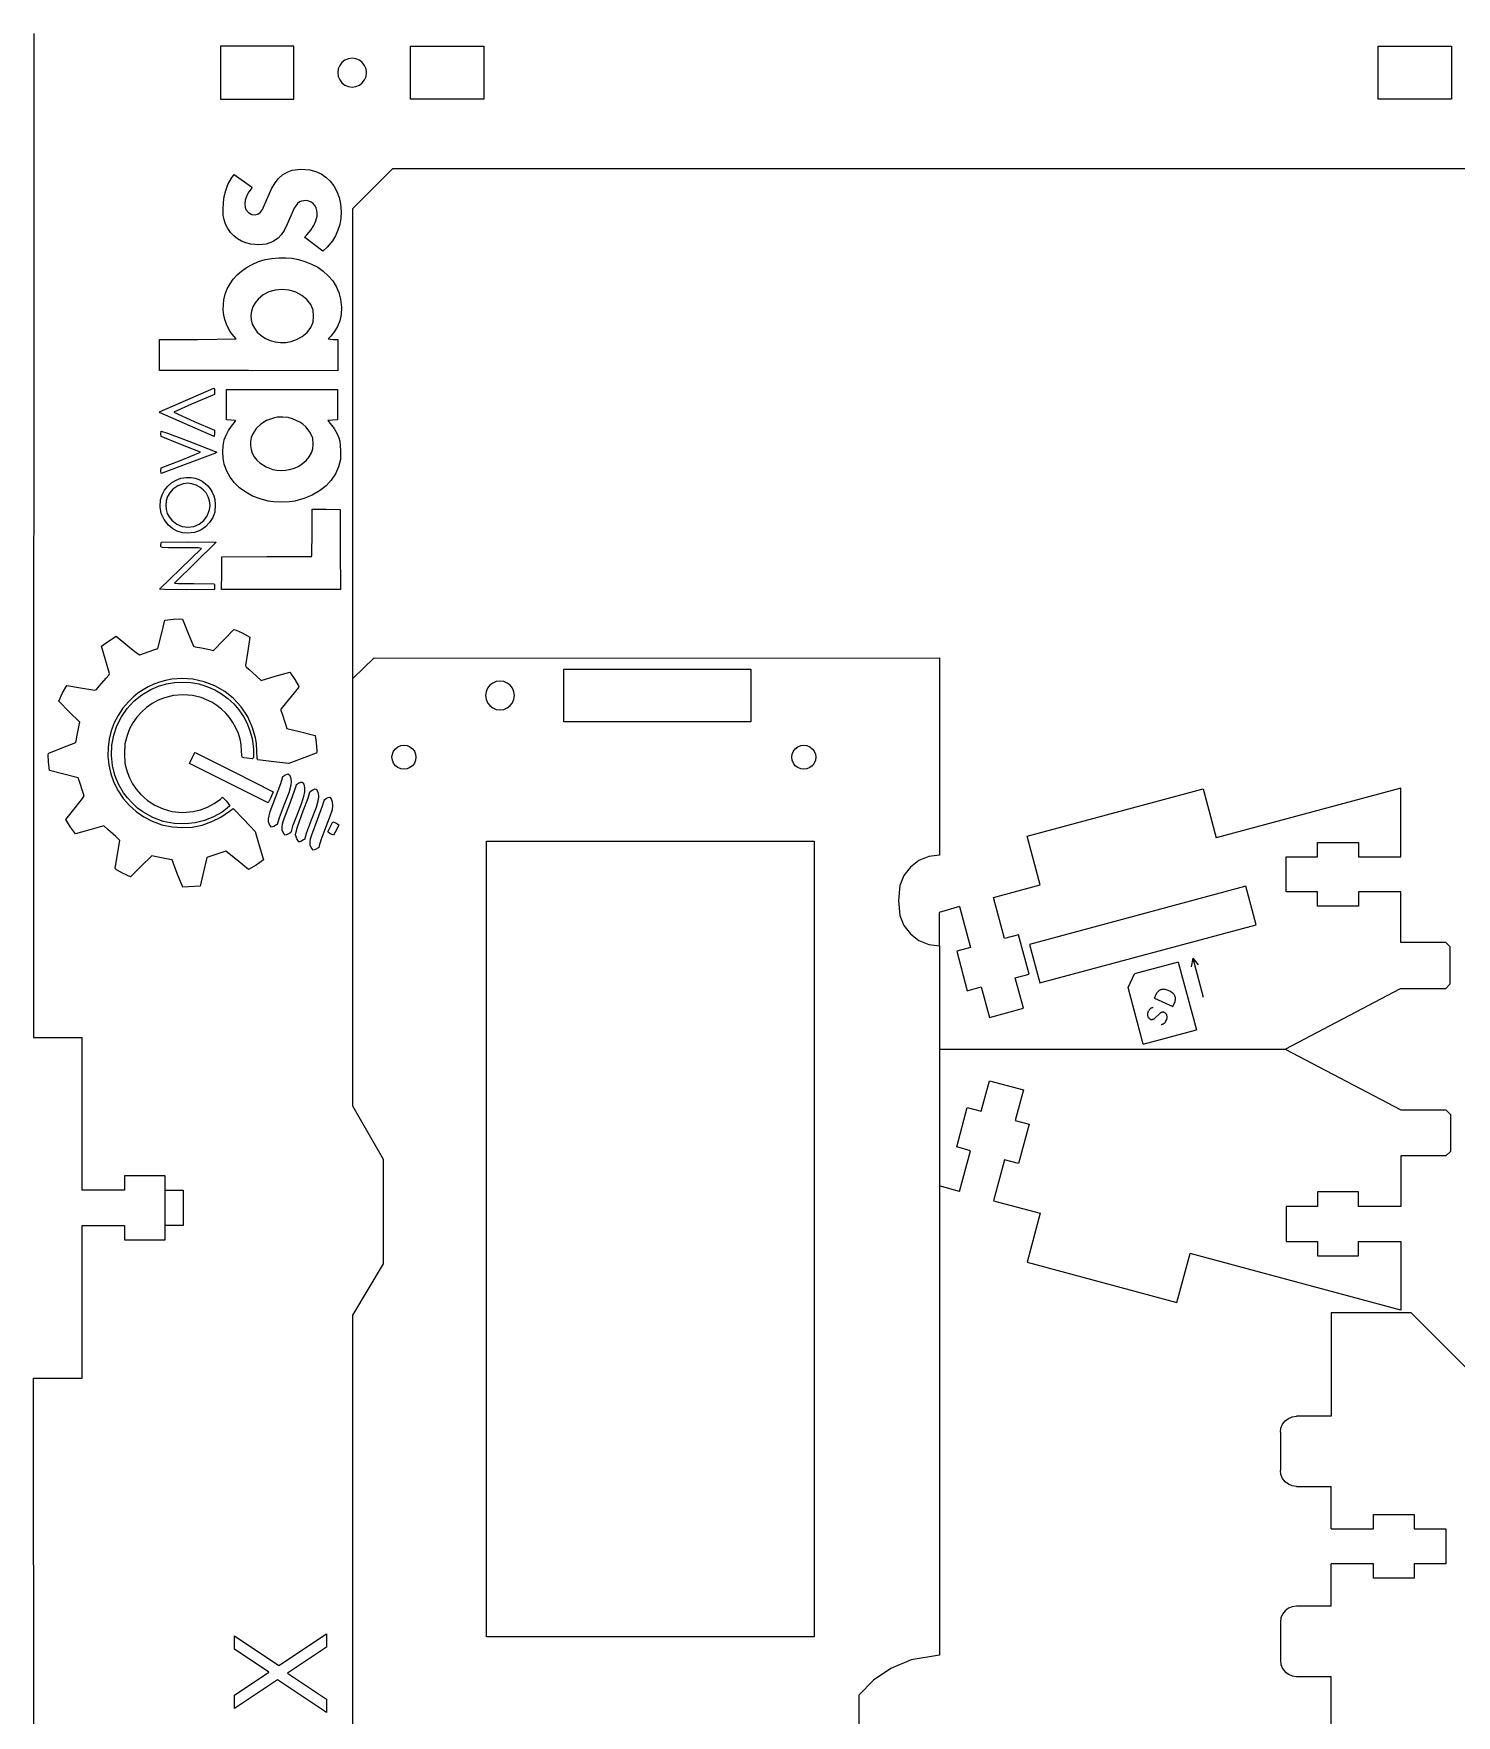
# Model space of a CAD drawing. Extents: x 0 to 865, y 0 to 544.
# Drawn here: x 0.1 to 178.1, y 143.5 to 353.8 of the extents above; entities that cross this region are included whole.
import ezdxf

# ---------------------------------------------------------------- set-up
doc = ezdxf.new("R2010")
doc.units = 0
doc.layers.get('0').update_dxf_attribs({"linetype": 'CONTINUOUS'})

msp = doc.modelspace()

# ---------------------------------------------------------------- linework, layer by layer
at = {"color": 3}
for p, q in [((0.1585, 353.843), (0.1419, 228.291)), ((40.0706, 219.697), (40.0706, 331.967)), ((42.7232, 275.751), (113.435, 275.78)), ((113.435, 275.78), (113.422, 251.106)), ((110.86, 250.421), (109.805, 249.608)), ((112.091, 250.931), (110.86, 250.421)), ((113.422, 251.106), (112.091, 250.931)), ((108.993, 248.55), (108.485, 247.318)), ((109.805, 249.608), (108.993, 248.55)), ((108.485, 247.318), (108.311, 245.431)), ((108.311, 245.431), (108.485, 243.543)), ((108.485, 243.543), (108.993, 242.311)), ((108.993, 242.311), (109.805, 241.253)), ((109.805, 241.253), (110.86, 240.44)), ((110.86, 240.44), (112.091, 239.93)), ((112.091, 239.93), (113.422, 239.757)), ((113.422, 239.757), (113.435, 151.032)), ((0.1419, 228.291), (6.2301, 228.291)), ((6.2301, 209.194), (6.2301, 228.294)), ((43.9152, 213.029), (40.0706, 219.697)), ((43.9152, 199.974), (43.9152, 213.029)), ((16.6095, 210.994), (11.5204, 210.994)), ((11.5204, 210.994), (11.5204, 209.194)), ((16.6095, 209.194), (16.6095, 210.994)), ((11.5204, 209.194), (6.2301, 209.194)), ((16.6095, 209.194), (18.8584, 209.194)), ((16.6095, 204.795), (16.6095, 209.194)), ((18.8584, 209.194), (18.8584, 204.795)), ((6.2301, 204.795), (11.5204, 204.795)), ((6.2301, 185.693), (6.2301, 204.793)), ((11.5204, 204.795), (11.5204, 202.995)), ((16.6095, 202.995), (16.6095, 204.795)), ((18.8584, 204.795), (16.6095, 204.795)), ((11.5204, 202.995), (16.6095, 202.995)), ((40.0706, 193.584), (43.9152, 199.974)), ((40.0706, 80.7586), (40.0706, 193.584)), ((107.363, 149.362), (105.179, 147.939)), ((109.904, 150.467), (107.363, 149.362)), ((113.435, 151.032), (109.904, 150.467)), ((105.179, 147.939), (103.364, 146.061)), ((103.364, 146.061), (103.364, 133.056))]:
    msp.add_line(p, q, dxfattribs=at)
at = {"color": 0}
for p, q in [((32.6912, 352.267), (23.5093, 352.267)), ((23.5093, 352.267), (23.5093, 345.666)), ((32.6912, 345.666), (32.6912, 352.267)), ((47.2613, 352.267), (56.443, 352.267)), ((47.2613, 345.666), (47.2613, 352.267)), ((56.443, 352.267), (56.443, 345.666)), ((168.304, 352.267), (177.486, 352.267)), ((168.304, 345.666), (168.304, 352.267)), ((177.486, 352.267), (177.486, 345.666)), ((38.2393, 349.432), (38.1787, 348.966)), ((38.4182, 349.867), (38.2393, 349.432)), ((38.705, 350.241), (38.4182, 349.867)), ((39.0772, 350.526), (38.705, 350.241)), ((39.5111, 350.707), (39.0772, 350.526)), ((39.9754, 350.769), (39.5111, 350.707)), ((40.4414, 350.707), (39.9754, 350.769)), ((40.8753, 350.526), (40.4414, 350.707)), ((41.2475, 350.241), (40.8753, 350.526)), ((41.5339, 349.867), (41.2475, 350.241)), ((41.7131, 349.432), (41.5339, 349.867)), ((41.7738, 348.966), (41.7131, 349.432)), ((38.1787, 348.966), (38.2393, 348.5)), ((38.2393, 348.5), (38.4182, 348.065)), ((38.4182, 348.065), (38.705, 347.693)), ((38.705, 347.693), (39.0772, 347.406)), ((39.0772, 347.406), (39.5111, 347.226)), ((39.5111, 347.226), (39.9754, 347.165)), ((39.9754, 347.165), (40.4414, 347.226)), ((40.4414, 347.226), (40.8753, 347.406)), ((40.8753, 347.406), (41.2475, 347.693)), ((41.2475, 347.693), (41.5339, 348.065)), ((41.5339, 348.065), (41.7131, 348.5)), ((41.7131, 348.5), (41.7738, 348.966)), ((23.5093, 345.666), (32.6912, 345.666)), ((56.443, 345.666), (47.2613, 345.666)), ((177.486, 345.666), (168.304, 345.666)), ((66.4602, 274.369), (89.8469, 274.369)), ((66.4602, 267.769), (66.4602, 274.369)), ((89.8469, 274.369), (89.8469, 267.769)), ((56.7214, 271.534), (56.6593, 271.068)), ((56.9006, 271.968), (56.7214, 271.534)), ((57.187, 272.342), (56.9006, 271.968)), ((57.5592, 272.628), (57.187, 272.342)), ((57.9935, 272.808), (57.5592, 272.628)), ((58.4592, 272.869), (57.9935, 272.808)), ((58.9262, 272.808), (58.4592, 272.869)), ((59.3605, 272.628), (58.9262, 272.808)), ((59.7323, 272.342), (59.3605, 272.628)), ((60.0191, 271.968), (59.7323, 272.342)), ((60.1984, 271.534), (60.0191, 271.968)), ((60.2601, 271.068), (60.1984, 271.534)), ((56.6593, 271.068), (56.7214, 270.603)), ((56.7214, 270.603), (56.9006, 270.169)), ((56.9006, 270.169), (57.187, 269.796)), ((57.187, 269.796), (57.5592, 269.51)), ((57.5592, 269.51), (57.9935, 269.331)), ((57.9935, 269.331), (58.4592, 269.269)), ((58.4592, 269.269), (58.9262, 269.331)), ((58.9262, 269.331), (59.3605, 269.51)), ((59.3605, 269.51), (59.7323, 269.796)), ((59.7323, 269.796), (60.0191, 270.169)), ((60.0191, 270.169), (60.1984, 270.603)), ((60.1984, 270.603), (60.2601, 271.068)), ((89.8469, 267.769), (66.4602, 267.769)), ((44.9598, 263.347), (45.0109, 263.736)), ((45.0109, 262.959), (44.9598, 263.347)), ((45.0109, 263.736), (45.1612, 264.097)), ((45.1612, 262.598), (45.0109, 262.959)), ((45.1612, 264.097), (45.3993, 264.408)), ((45.3993, 264.408), (45.7094, 264.647)), ((45.7094, 264.647), (46.0721, 264.796)), ((46.0721, 264.796), (46.4591, 264.846)), ((46.4591, 264.846), (46.8478, 264.796)), ((46.8478, 264.796), (47.2101, 264.647)), ((47.2101, 264.647), (47.5202, 264.408)), ((47.5202, 264.408), (47.7587, 264.097)), ((47.7587, 264.097), (47.909, 263.736)), ((47.909, 262.959), (47.7587, 262.598)), ((47.909, 263.736), (47.9598, 263.347)), ((47.9598, 263.347), (47.909, 262.959)), ((94.9593, 263.347), (95.0115, 263.736)), ((95.0115, 262.959), (94.9593, 263.347)), ((95.0115, 263.736), (95.1604, 264.097)), ((95.1604, 262.598), (95.0115, 262.959)), ((95.1604, 264.097), (95.3989, 264.408)), ((95.3989, 264.408), (95.7104, 264.647)), ((95.7104, 264.647), (96.0713, 264.796)), ((96.0713, 264.796), (96.46, 264.846)), ((96.46, 264.846), (96.8484, 264.796)), ((96.8484, 264.796), (97.2097, 264.647)), ((97.2097, 264.647), (97.5212, 264.408)), ((97.5212, 264.408), (97.7593, 264.097)), ((97.7593, 264.097), (97.9082, 263.736)), ((97.9082, 262.959), (97.7593, 262.598)), ((97.9082, 263.736), (97.9593, 263.347)), ((97.9593, 263.347), (97.9082, 262.959)), ((45.3993, 262.286), (45.1612, 262.598)), ((45.7094, 262.048), (45.3993, 262.286)), ((46.0721, 261.898), (45.7094, 262.048)), ((46.4591, 261.846), (46.0721, 261.898)), ((46.8478, 261.898), (46.4591, 261.846)), ((47.2101, 262.048), (46.8478, 261.898)), ((47.5202, 262.286), (47.2101, 262.048)), ((47.7587, 262.598), (47.5202, 262.286)), ((95.3989, 262.286), (95.1604, 262.598)), ((95.7104, 262.048), (95.3989, 262.286)), ((96.0713, 261.898), (95.7104, 262.048)), ((96.46, 261.846), (96.0713, 261.898)), ((96.8484, 261.898), (96.46, 261.846)), ((97.2097, 262.048), (96.8484, 261.898)), ((97.5212, 262.286), (97.2097, 262.048)), ((97.7593, 262.598), (97.5212, 262.286)), ((56.7602, 252.846), (97.7593, 252.846)), ((56.7602, 153.347), (56.7602, 252.846)), ((97.7593, 252.846), (97.7593, 153.347)), ((151.728, 247.202), (124.686, 239.936)), ((153.019, 242.395), (151.728, 247.202)), ((125.978, 235.129), (153.019, 242.395)), ((124.686, 239.936), (125.978, 235.129)), ((113.374, 226.843), (156.682, 226.843)), ((97.7593, 153.347), (56.7602, 153.347))]:
    msp.add_line(p, q, dxfattribs=at)
at = {"color": 1}
for p, q in [((31.2773, 336.181), (31.852, 336.528)), ((31.852, 336.528), (32.4693, 336.761)), ((32.4693, 336.761), (33.5414, 336.872)), ((33.5414, 336.872), (34.6783, 336.809)), ((34.6783, 336.809), (35.4143, 336.609)), ((35.4143, 336.609), (36.0895, 336.301)), ((24.1611, 334.214), (24.4354, 334.955)), ((24.4354, 334.955), (24.8722, 335.773)), ((24.8722, 335.773), (25.2277, 336.215)), ((25.2277, 336.215), (27.3734, 334.669)), ((27.4354, 334.563), (27.2962, 334.373)), ((27.3734, 334.669), (27.4354, 334.563)), ((29.3219, 333.079), (29.8938, 334.425)), ((29.8938, 334.425), (30.3361, 335.204)), ((30.3361, 335.204), (30.7647, 335.734)), ((30.7647, 335.734), (31.2773, 336.181)), ((36.0895, 336.301), (36.697, 335.891)), ((36.697, 335.891), (37.2332, 335.387)), ((37.2332, 335.387), (37.6908, 334.794)), ((37.6908, 334.794), (38.064, 334.119)), ((23.8387, 331.871), (23.8704, 332.712)), ((23.8704, 332.712), (23.9765, 333.48)), ((23.9765, 333.48), (24.1611, 334.214)), ((26.6099, 333.035), (26.5603, 332.565)), ((26.5603, 332.565), (26.5824, 332.158)), ((26.7491, 333.494), (26.6099, 333.035)), ((26.9792, 333.94), (26.7491, 333.494)), ((27.2962, 334.373), (26.9792, 333.94)), ((28.761, 331.859), (29.3219, 333.079)), ((33.1597, 332.602), (32.7284, 331.998)), ((33.3899, 332.789), (33.1597, 332.602)), ((33.6393, 332.908), (33.3899, 332.789)), ((34.2139, 332.964), (33.6393, 332.908)), ((34.5447, 332.901), (34.2139, 332.964)), ((34.8409, 332.771), (34.5447, 332.901)), ((35.0959, 332.584), (34.8409, 332.771)), ((35.3053, 332.346), (35.0959, 332.584)), ((35.4637, 332.063), (35.3053, 332.346)), ((38.064, 334.119), (38.348, 333.368)), ((38.348, 333.368), (38.5367, 332.548)), ((38.5367, 332.548), (38.6031, 331.597)), ((23.8607, 331.082), (23.8387, 331.871)), ((23.953, 330.586), (23.8607, 331.082)), ((24.157, 329.999), (23.953, 330.586)), ((26.5824, 332.158), (26.6954, 331.865)), ((26.6954, 331.865), (27.0109, 331.461)), ((27.0109, 331.461), (27.4147, 331.224)), ((27.4147, 331.224), (27.8557, 331.173)), ((27.8557, 331.173), (28.2842, 331.323)), ((28.2842, 331.323), (28.5268, 331.53)), ((28.5268, 331.53), (28.761, 331.859)), ((32.2943, 331.047), (31.8561, 330.004)), ((32.7284, 331.998), (32.2943, 331.047)), ((35.1827, 329.84), (35.4362, 330.415)), ((35.4362, 330.415), (35.5836, 331.023)), ((35.5656, 331.743), (35.4637, 332.063)), ((35.6073, 331.395), (35.5656, 331.743)), ((35.5836, 331.023), (35.6073, 331.395)), ((38.5794, 330.714), (38.4238, 329.959)), ((38.6031, 331.597), (38.5794, 330.714)), ((24.4299, 329.463), (24.157, 329.999)), ((24.7688, 328.979), (24.4299, 329.463)), ((25.1685, 328.553), (24.7688, 328.979)), ((25.626, 328.19), (25.1685, 328.553)), ((26.1345, 327.89), (25.626, 328.19)), ((30.7068, 328.246), (30.0123, 327.79)), ((31.0982, 328.668), (30.7068, 328.246)), ((31.4689, 329.233), (31.0982, 328.668)), ((31.8561, 330.004), (31.4689, 329.233)), ((34.0651, 328.355), (34.1051, 328.468)), ((36.3252, 326.653), (34.0651, 328.355)), ((34.1051, 328.468), (34.3021, 328.696)), ((34.3021, 328.696), (34.8093, 329.275)), ((34.8093, 329.275), (35.1827, 329.84)), ((37.8947, 328.574), (37.5172, 327.937)), ((38.1963, 329.246), (37.8947, 328.574)), ((38.4238, 329.959), (38.1963, 329.246)), ((26.6926, 327.662), (26.1345, 327.89)), ((27.2948, 327.504), (26.6926, 327.662)), ((28.2856, 327.428), (27.2948, 327.504)), ((29.2296, 327.501), (28.2856, 327.428)), ((30.0123, 327.79), (29.2296, 327.501)), ((36.8596, 327.145), (36.3252, 326.653)), ((37.5172, 327.937), (36.8596, 327.145)), ((25.5971, 323.667), (26.1552, 324.156)), ((26.1552, 324.156), (26.7808, 324.594)), ((26.7808, 324.594), (27.4753, 324.976)), ((27.4753, 324.976), (28.2842, 325.325)), ((28.2842, 325.325), (29.0917, 325.575)), ((29.0917, 325.575), (29.9282, 325.735)), ((29.9282, 325.735), (30.824, 325.811)), ((30.824, 325.811), (31.6784, 325.814)), ((31.6784, 325.814), (32.4735, 325.745)), ((32.4735, 325.745), (33.2521, 325.596)), ((33.2521, 325.596), (34.061, 325.362)), ((34.061, 325.362), (34.8974, 325.031)), ((34.8974, 325.031), (35.6704, 324.619)), ((35.6704, 324.619), (36.3693, 324.131)), ((36.3693, 324.131), (36.9852, 323.57)), ((24.106, 321.245), (24.3637, 321.915)), ((24.3637, 321.915), (24.6999, 322.544)), ((24.6999, 322.544), (25.112, 323.129)), ((25.112, 323.129), (25.5971, 323.667)), ((31.236, 321.837), (30.3651, 321.762)), ((32.111, 321.766), (31.236, 321.837)), ((36.9852, 323.57), (37.5419, 322.914)), ((37.5419, 322.914), (37.9801, 322.218)), ((37.9801, 322.218), (38.3081, 321.465)), ((23.8649, 319.291), (23.8662, 319.957)), ((23.8662, 319.957), (23.9296, 320.538)), ((23.9296, 320.538), (24.106, 321.245)), ((27.8336, 320.171), (27.5483, 319.664)), ((28.225, 320.642), (27.8336, 320.171)), ((28.8589, 321.164), (28.225, 320.642)), ((29.5727, 321.538), (28.8589, 321.164)), ((30.3651, 321.762), (29.5727, 321.538)), ((32.9461, 321.509), (32.111, 321.766)), ((33.6903, 321.112), (32.9461, 321.509)), ((34.3214, 320.58), (33.6903, 321.112)), ((34.801, 319.953), (34.3214, 320.58)), ((35.0904, 319.272), (34.801, 319.953)), ((38.3081, 321.465), (38.5367, 320.639)), ((38.5367, 320.639), (38.6348, 319.651)), ((23.9227, 318.638), (23.8649, 319.291)), ((24.033, 318.091), (23.9227, 318.638)), ((24.2425, 317.497), (24.033, 318.091)), ((27.3706, 319.133), (27.3017, 318.589)), ((27.3017, 318.589), (27.3403, 318.043)), ((27.3403, 318.043), (27.4877, 317.51)), ((27.5483, 319.664), (27.3706, 319.133)), ((34.8051, 317.095), (35.089, 317.772)), ((35.089, 317.772), (35.162, 318.518)), ((35.162, 318.518), (35.0904, 319.272)), ((38.4309, 317.926), (38.1497, 317.214)), ((38.6112, 318.713), (38.4309, 317.926)), ((38.6348, 319.651), (38.6112, 318.714)), ((15.8626, 315.572), (20.6568, 315.586)), ((15.8626, 311.716), (15.8626, 315.572)), ((20.6568, 315.586), (25.451, 315.656)), ((24.5015, 316.954), (24.2425, 317.497)), ((24.8171, 316.457), (24.5015, 316.954)), ((25.1906, 315.998), (24.8171, 316.457)), ((25.451, 315.656), (25.1906, 315.998)), ((27.4877, 317.51), (27.744, 316.998)), ((27.744, 316.998), (28.1106, 316.523)), ((28.1106, 316.523), (28.5943, 316.082)), ((28.5943, 316.082), (29.1386, 315.728)), ((29.1386, 315.728), (29.7326, 315.463)), ((32.3522, 315.349), (33.0068, 315.569)), ((33.0068, 315.569), (33.7399, 315.969)), ((33.7399, 315.969), (34.3476, 316.486)), ((34.3476, 316.486), (34.8051, 317.095)), ((37.2939, 316.027), (36.9686, 315.656)), ((36.9686, 315.656), (37.5722, 315.587)), ((37.7705, 316.58), (37.2939, 316.027)), ((37.5722, 315.587), (38.1758, 315.572)), ((38.1497, 317.214), (37.7705, 316.58)), ((38.1758, 315.572), (38.1896, 313.632)), ((29.7326, 315.463), (30.3637, 315.289)), ((30.3637, 315.289), (31.0183, 315.213)), ((31.0183, 315.213), (31.6852, 315.23)), ((31.6852, 315.23), (32.3522, 315.349)), ((38.1896, 313.632), (38.2034, 311.69)), ((27.033, 311.704), (15.8626, 311.716)), ((38.2034, 311.69), (27.033, 311.704)), ((15.8722, 306.557), (22.6977, 309.484)), ((22.6977, 309.484), (22.7624, 309.409)), ((22.7624, 309.409), (22.779, 309.104)), ((24.2425, 305.547), (24.2425, 309.352)), ((24.2425, 309.352), (38.1247, 309.352)), ((38.1247, 309.352), (38.1247, 305.547)), ((19.8989, 307.512), (17.6623, 306.51)), ((22.4565, 308.584), (19.8989, 307.512)), ((22.779, 308.723), (22.4565, 308.584)), ((22.779, 309.104), (22.779, 308.723)), ((15.9742, 306.433), (15.8722, 306.557)), ((22.7321, 303.468), (15.9742, 306.433)), ((17.6623, 306.51), (20.2076, 305.352)), ((20.2076, 305.352), (22.7528, 304.261)), ((24.8088, 305.515), (24.2425, 305.547)), ((25.3876, 305.477), (24.8088, 305.515)), ((24.8695, 304.762), (25.2402, 305.185)), ((25.2402, 305.185), (25.3835, 305.366)), ((25.3835, 305.366), (25.3876, 305.477)), ((28.5474, 305.02), (27.9631, 304.464)), ((29.2723, 305.456), (28.5474, 305.02)), ((30.1225, 305.761), (29.2723, 305.456)), ((30.6517, 305.864), (30.1225, 305.761)), ((31.3118, 305.866), (30.6517, 305.864)), ((31.9705, 305.82), (31.3118, 305.866)), ((32.4955, 305.683), (31.9705, 305.82)), ((33.4298, 305.268), (32.4955, 305.683)), ((33.8171, 304.996), (33.4298, 305.268)), ((34.1933, 304.653), (33.8171, 304.996)), ((37.55, 305.522), (36.9397, 305.459)), ((36.9397, 305.459), (37.236, 305.066)), ((37.236, 305.066), (37.7349, 304.467)), ((38.1247, 305.547), (37.55, 305.522)), ((16.0445, 303.8), (16.0859, 304.121)), ((16.0707, 303.451), (16.0445, 303.8)), ((18.5636, 302.457), (16.0707, 303.451)), ((16.0859, 304.121), (16.8837, 303.877)), ((16.8837, 303.877), (19.5682, 302.868)), ((22.768, 303.864), (22.7321, 303.468)), ((22.7528, 304.261), (22.768, 303.864)), ((23.8387, 302.307), (23.9903, 303.039)), ((23.9903, 303.039), (24.2094, 303.626)), ((24.2094, 303.626), (24.5139, 304.221)), ((24.5139, 304.221), (24.8695, 304.762)), ((27.3527, 303.314), (27.259, 302.823)), ((27.536, 303.798), (27.3527, 303.314)), ((27.9631, 304.464), (27.536, 303.798)), ((34.7417, 303.972), (34.1933, 304.653)), ((35.0394, 303.236), (34.7417, 303.972)), ((35.1138, 302.515), (35.0394, 303.235)), ((37.7349, 304.467), (38.1, 303.808)), ((38.1, 303.808), (38.3148, 303.306)), ((38.3148, 303.306), (38.4457, 302.86)), ((22.8782, 301.363), (16.0969, 298.811)), ((21.0302, 301.479), (18.5636, 302.457)), ((18.6008, 300.51), (21.0302, 301.479)), ((19.5682, 302.868), (23.0573, 301.506)), ((23.0573, 301.506), (22.8782, 301.363)), ((23.7863, 301.531), (23.8387, 302.307)), ((23.8359, 300.744), (23.7863, 301.531)), ((27.259, 302.823), (27.2521, 302.329)), ((27.2521, 302.329), (27.3293, 301.843)), ((27.3293, 301.843), (27.4891, 301.373)), ((27.4891, 301.373), (27.7316, 300.929)), ((27.7316, 300.929), (28.0513, 300.517)), ((34.2167, 300.452), (34.6204, 300.925)), ((34.6204, 300.925), (34.8974, 301.413)), ((34.8974, 301.413), (35.0587, 301.935)), ((35.0587, 301.935), (35.1138, 302.515)), ((38.4457, 302.86), (38.5396, 301.717)), ((38.5396, 301.717), (38.512, 300.582)), ((16.0431, 299.172), (16.1079, 299.547)), ((16.0969, 298.811), (16.0431, 299.172)), ((16.1079, 299.547), (18.6008, 300.51)), ((23.9861, 299.978), (23.8359, 300.744)), ((24.2838, 299.14), (23.9861, 299.978)), ((24.7096, 298.365), (24.2838, 299.14)), ((28.0513, 300.517), (28.4468, 300.148)), ((28.4468, 300.148), (29.2048, 299.674)), ((29.2048, 299.674), (30.055, 299.346)), ((30.055, 299.346), (30.5373, 299.262)), ((30.5373, 299.262), (31.112, 299.227)), ((31.112, 299.227), (31.6825, 299.245)), ((31.6825, 299.245), (32.1538, 299.315)), ((32.1538, 299.315), (32.7629, 299.504)), ((32.7629, 299.504), (33.2989, 299.75)), ((33.2989, 299.75), (33.7771, 300.062)), ((33.7771, 300.062), (34.2167, 300.452)), ((37.8823, 298.792), (37.3655, 298)), ((38.2683, 299.659), (37.8823, 298.792)), ((38.512, 300.582), (38.2683, 299.659)), ((16.2126, 296.178), (16.5199, 296.755)), ((16.5199, 296.755), (16.9237, 297.262)), ((16.9237, 297.262), (17.4101, 297.687)), ((17.5369, 296.855), (17.1579, 296.429)), ((17.4101, 297.687), (17.9627, 298.016)), ((18.1653, 297.288), (17.5369, 296.855)), ((17.9627, 298.016), (18.5649, 298.24)), ((18.8612, 297.55), (18.1653, 297.288)), ((18.5649, 298.24), (19.2002, 298.348)), ((19.4083, 297.605), (18.8612, 297.55)), ((19.2002, 298.348), (19.8548, 298.326)), ((19.9444, 297.549), (19.4083, 297.605)), ((19.8548, 298.326), (20.3385, 298.228)), ((20.457, 297.39), (19.9444, 297.549)), ((20.3385, 298.228), (20.7905, 298.071)), ((20.931, 297.139), (20.457, 297.39)), ((20.7905, 298.071), (21.2094, 297.86)), ((21.3499, 296.807), (20.931, 297.139)), ((21.2094, 297.86), (21.5911, 297.594)), ((21.7, 296.401), (21.3499, 296.807)), ((21.5911, 297.594), (21.9329, 297.279)), ((21.9329, 297.279), (22.2319, 296.915)), ((22.2319, 296.915), (22.4841, 296.505)), ((25.2525, 297.658), (24.7096, 298.365)), ((25.9071, 297.027), (25.2525, 297.658)), ((26.6637, 296.477), (25.9071, 297.027)), ((35.9103, 296.645), (34.9787, 296.106)), ((36.7288, 297.298), (35.9103, 296.645)), ((37.3655, 298), (36.7288, 297.298)), ((15.9536, 294.674), (16.0183, 295.54)), ((16.0982, 293.844), (15.9536, 294.674)), ((16.0183, 295.54), (16.2126, 296.178)), ((16.717, 295.425), (16.6605, 294.864)), ((16.6605, 294.864), (16.706, 294.327)), ((16.8837, 295.949), (16.717, 295.425)), ((17.1579, 296.429), (16.8837, 295.949)), ((21.9673, 295.932), (21.7, 296.401)), ((22.1368, 295.409), (21.9673, 295.932)), ((22.2043, 294.845), (22.1368, 295.409)), ((22.1368, 294.291), (22.2043, 294.845)), ((22.4841, 296.505), (22.6866, 296.052)), ((22.6866, 296.052), (22.8231, 295.588)), ((22.8617, 294.959), (22.8051, 294.003)), ((22.8231, 295.588), (22.8617, 294.959)), ((27.5153, 296.015), (26.6637, 296.477)), ((28.4551, 295.649), (27.5153, 296.015)), ((29.4735, 295.383), (28.4551, 295.649)), ((30.1432, 295.287), (29.4735, 295.383)), ((31.1326, 295.265), (30.1432, 295.287)), ((32.1235, 295.287), (31.1326, 295.265)), ((32.8015, 295.384), (32.1235, 295.287)), ((33.9397, 295.684), (32.8015, 295.384)), ((34.9787, 296.106), (33.9397, 295.684)), ((16.4469, 293.074), (16.0982, 293.844)), ((16.9898, 292.388), (16.4469, 293.074)), ((16.706, 294.327), (16.841, 293.844)), ((16.841, 293.844), (17.0753, 293.401)), ((17.5328, 291.931), (16.9898, 292.388)), ((17.0753, 293.401), (17.4129, 292.979)), ((17.4129, 292.979), (18.033, 292.483)), ((18.033, 292.483), (18.7262, 292.198)), ((20.1662, 292.216), (20.8332, 292.497)), ((20.8332, 292.497), (21.4106, 292.943)), ((21.4106, 292.943), (21.8584, 293.546)), ((22.1534, 292.686), (21.6421, 292.158)), ((21.8584, 293.546), (22.1368, 294.291)), ((22.5488, 293.31), (22.1534, 292.686)), ((22.8051, 294.003), (22.5488, 293.31)), ((34.9622, 291.524), (34.9622, 294.366)), ((34.9622, 294.366), (36.7235, 294.352)), ((36.7235, 294.352), (38.4845, 294.339)), ((38.4845, 294.339), (38.4983, 289.338)), ((16.1134, 290.249), (19.5654, 290.296)), ((18.1102, 291.612), (17.5328, 291.931)), ((18.7386, 291.428), (18.1102, 291.612)), ((18.7262, 292.198), (19.451, 292.112)), ((19.4372, 291.367), (18.7386, 291.428)), ((20.2696, 291.451), (19.4372, 291.367)), ((19.451, 292.112), (20.1662, 292.216)), ((19.5654, 290.296), (22.965, 290.229)), ((21.0344, 291.751), (20.2696, 291.451)), ((21.6421, 292.158), (21.0344, 291.751)), ((34.9305, 288.568), (34.9622, 291.524)), ((16.0431, 289.943), (16.1134, 290.249)), ((16.0486, 289.691), (16.0431, 289.943)), ((16.1148, 289.618), (16.0486, 289.691)), ((16.2733, 289.571), (16.1148, 289.618)), ((17.027, 289.535), (16.2733, 289.571)), ((18.6228, 289.533), (17.027, 289.535)), ((18.5112, 286.906), (21.1239, 289.457)), ((20.6995, 289.519), (18.6228, 289.533)), ((22.965, 290.229), (20.3729, 287.686)), ((21.1239, 289.457), (20.6995, 289.519)), ((23.6637, 286.383), (23.6775, 288.426)), ((23.6775, 288.426), (29.2888, 288.439)), ((29.2888, 288.439), (34.8988, 288.452)), ((34.8988, 288.452), (34.9305, 288.568)), ((38.4983, 289.338), (38.5106, 284.339)), ((15.8984, 284.36), (18.5112, 286.906)), ((20.3729, 287.683), (17.7491, 285.126)), ((23.6513, 284.339), (23.6637, 286.383)), ((16.513, 284.303), (15.8984, 284.36)), ((19.3173, 284.3), (16.513, 284.303)), ((17.7491, 285.126), (18.2218, 285.072)), ((18.2218, 285.072), (20.191, 285.058)), ((22.7528, 284.314), (19.3173, 284.3)), ((20.191, 285.058), (22.7169, 285.016)), ((22.7169, 285.016), (22.7638, 284.904)), ((22.768, 284.643), (22.7528, 284.314)), ((22.7638, 284.904), (22.768, 284.643)), ((31.0803, 284.339), (23.6513, 284.339)), ((38.5106, 284.339), (31.0803, 284.339)), ((16.1175, 278.725), (16.5516, 280.494)), ((16.5516, 280.494), (17.6375, 280.606)), ((17.6375, 280.606), (18.4767, 280.651)), ((18.4767, 280.651), (18.7482, 280.62)), ((18.7482, 280.62), (19.4097, 278.941)), ((8.6389, 277.225), (9.5236, 277.87)), ((9.5236, 277.87), (10.4648, 278.478)), ((10.4648, 278.478), (11.9104, 277.293)), ((15.6834, 276.938), (16.1175, 278.725)), ((19.4097, 278.941), (20.1166, 277.231)), ((22.6467, 276.678), (23.8869, 277.977)), ((23.8869, 277.977), (25.1961, 279.317)), ((25.1961, 279.317), (25.4772, 279.243)), ((25.4772, 279.243), (26.2103, 278.896)), ((26.2103, 278.896), (27.1708, 278.38)), ((27.1708, 278.38), (26.9172, 276.633)), ((9.6421, 273.798), (8.6389, 277.225)), ((11.9104, 277.293), (13.0183, 276.396)), ((13.0183, 276.396), (13.4152, 276.142)), ((13.4152, 276.142), (15.1832, 276.757)), ((15.1832, 276.757), (15.6834, 276.938)), ((20.1166, 277.231), (20.3605, 277.142)), ((20.3605, 277.142), (21.1487, 277.027)), ((21.1487, 277.027), (22.152, 276.808)), ((22.152, 276.808), (22.6467, 276.678)), ((26.9172, 276.633), (26.6333, 274.812)), ((9.2039, 273.225), (9.5595, 273.618)), ((9.5595, 273.618), (9.6421, 273.798)), ((26.6333, 274.812), (26.7243, 274.646)), ((26.7243, 274.646), (27.055, 274.363)), ((27.055, 274.363), (28.0334, 273.499)), ((28.0334, 273.499), (28.5902, 272.96)), ((28.5902, 272.96), (30.3678, 273.487)), ((30.3678, 273.487), (32.1882, 273.97)), ((32.1882, 273.97), (32.7973, 273.056)), ((3.2921, 270.367), (3.7593, 271.391)), ((3.7593, 271.391), (4.2816, 272.308)), ((4.2816, 272.308), (5.9917, 272.026)), ((5.9917, 272.026), (7.79, 271.745)), ((7.79, 271.745), (7.9871, 271.833)), ((7.9871, 271.833), (8.3413, 272.245)), ((8.3413, 272.245), (9.2039, 273.225)), ((13.1878, 271.35), (12.5829, 270.852)), ((13.8204, 271.788), (13.1878, 271.35)), ((13.6798, 271.158), (14.8015, 271.822)), ((14.4832, 272.168), (13.8204, 271.788)), ((15.1736, 272.49), (14.4832, 272.168)), ((14.8015, 271.822), (15.7579, 272.233)), ((15.8957, 272.754), (15.1736, 272.49)), ((15.7579, 272.233), (16.7473, 272.525)), ((16.6467, 272.959), (15.8957, 272.754)), ((17.4308, 273.108), (16.6467, 272.959)), ((16.7473, 272.525), (17.7574, 272.697)), ((18.7372, 273.187), (17.4308, 273.108)), ((17.7574, 272.697), (18.7799, 272.752)), ((20.0642, 273.109), (18.7372, 273.187)), ((18.7799, 272.752), (19.8038, 272.689)), ((19.8038, 272.689), (20.8194, 272.507)), ((21.4891, 272.794), (20.0642, 273.109)), ((20.8194, 272.507), (21.8171, 272.208)), ((22.8217, 272.273), (21.4891, 272.794)), ((21.8171, 272.208), (22.7858, 271.791)), ((22.7858, 271.791), (23.6457, 271.293)), ((24.044, 271.563), (22.8217, 272.273)), ((25.1382, 270.681), (24.044, 271.563)), ((33.281, 272.054), (31.072, 269.372)), ((32.7973, 273.056), (33.2824, 272.28)), ((33.321, 272.143), (33.281, 272.054)), ((33.2824, 272.28), (33.321, 272.143)), ((4.6027, 269.044), (3.2921, 270.367)), ((11.3068, 269.474), (10.7115, 268.585)), ((11.1111, 268.402), (11.8263, 269.431)), ((12.0069, 270.295), (11.3068, 269.474)), ((11.8263, 269.431), (12.6848, 270.356)), ((12.5829, 270.852), (12.0069, 270.295)), ((12.6848, 270.356), (13.6798, 271.158)), ((14.2517, 269.553), (13.6122, 268.979)), ((14.9517, 270.05), (14.2517, 269.553)), ((15.7069, 270.465), (14.9517, 270.05)), ((16.5089, 270.787), (15.7069, 270.465)), ((17.6251, 271.07), (16.5089, 270.787)), ((18.8447, 271.147), (17.6251, 271.07)), ((19.9995, 271.075), (18.8447, 271.147)), ((21.0798, 270.808), (19.9995, 271.075)), ((21.7758, 270.545), (21.0798, 270.808)), ((22.4386, 270.214), (21.7758, 270.545)), ((23.0601, 269.82), (22.4386, 270.214)), ((23.6402, 269.368), (23.0601, 269.82)), ((24.1708, 268.859), (23.6402, 269.368)), ((23.6457, 271.293), (24.4423, 270.702)), ((24.4423, 270.702), (25.1671, 270.024)), ((26.089, 269.644), (25.1382, 270.681)), ((25.1671, 270.024), (25.812, 269.27)), ((25.812, 269.27), (26.3701, 268.449)), ((26.8773, 268.467), (26.089, 269.644)), ((31.072, 269.372), (31.0499, 269.209)), ((5.9145, 267.722), (4.6027, 269.044)), ((5.5769, 266.114), (5.7864, 267.131)), ((5.7864, 267.131), (5.9145, 267.722)), ((10.2251, 267.64), (9.8516, 266.646)), ((10.1534, 266.088), (10.5503, 267.281)), ((10.7115, 268.585), (10.2251, 267.64)), ((10.5503, 267.281), (11.1111, 268.402)), ((12.5498, 267.634), (12.1405, 266.878)), ((13.0431, 268.337), (12.5498, 267.634)), ((13.6122, 268.979), (13.0431, 268.337)), ((24.649, 268.298), (24.1708, 268.859)), ((25.0693, 267.691), (24.649, 268.298)), ((25.4303, 267.039), (25.0693, 267.691)), ((26.3701, 268.449), (26.8359, 267.571)), ((26.8359, 267.571), (27.1997, 266.646)), ((27.4864, 267.166), (26.8773, 268.467)), ((27.8997, 265.757), (27.4864, 267.166)), ((31.0499, 269.209), (31.2098, 268.755)), ((31.2098, 268.755), (31.597, 267.607)), ((31.597, 267.607), (31.8134, 266.955)), ((3.7786, 264.564), (5.4226, 265.188)), ((5.4226, 265.188), (5.4584, 265.394)), ((5.4584, 265.394), (5.5769, 266.114)), ((9.5925, 265.616), (9.452, 264.56)), ((9.8516, 266.646), (9.5925, 265.616)), ((9.9301, 264.836), (10.1534, 266.088)), ((11.5604, 265.017), (11.4956, 263.799)), ((11.8236, 266.076), (11.5604, 265.017)), ((12.1405, 266.878), (11.8236, 266.076)), ((25.7514, 266.307), (25.4303, 267.039)), ((25.9678, 265.624), (25.7514, 266.307)), ((26.0973, 264.92), (25.9678, 265.624)), ((27.1997, 266.646), (27.4546, 265.684)), ((27.4546, 265.684), (27.6283, 264.403)), ((28.0114, 265.055), (27.8997, 265.757)), ((28.0583, 264.094), (28.0114, 265.055)), ((31.8134, 266.955), (33.5745, 266.519)), ((33.5745, 266.519), (35.3589, 266.066)), ((35.3589, 266.066), (35.475, 265.188)), ((35.475, 265.188), (35.5533, 264.147)), ((1.972, 263.662), (1.9913, 263.808)), ((2.0202, 262.757), (1.972, 263.662)), ((1.9913, 263.808), (2.0423, 263.87)), ((2.0423, 263.87), (3.7786, 264.564)), ((9.452, 264.56), (9.4327, 263.488)), ((9.4327, 263.488), (9.5388, 262.412)), ((9.8888, 263.543), (9.9301, 264.836)), ((10.0197, 262.296), (9.8888, 263.543)), ((11.4956, 263.799), (11.5617, 262.577)), ((19.6453, 262.573), (19.9512, 263.262)), ((19.9512, 263.262), (20.2172, 263.755)), ((20.2172, 263.755), (20.3605, 263.926)), ((20.3605, 263.926), (25.2746, 261.492)), ((26.1565, 264.12), (26.0973, 264.92)), ((26.1745, 263.598), (26.1565, 264.12)), ((26.2351, 263.351), (26.1745, 263.598)), ((26.4267, 263.26), (26.2351, 263.351)), ((26.8359, 263.211), (26.4267, 263.26)), ((27.4905, 263.161), (26.8359, 263.211)), ((27.5924, 263.211), (27.4905, 263.161)), ((27.6255, 263.324), (27.5924, 263.211)), ((27.6283, 264.403), (27.6255, 263.324)), ((28.0968, 263.192), (28.0583, 264.094)), ((28.1327, 263.063), (28.0968, 263.192)), ((28.196, 263.028), (28.1327, 263.063)), ((30.1777, 262.778), (28.196, 263.028)), ((35.4623, 263.857), (32.388, 262.669)), ((35.5519, 263.956), (35.4623, 263.857)), ((35.5533, 264.147), (35.5519, 263.956)), ((2.1387, 261.67), (2.0202, 262.757)), ((3.9095, 261.229), (2.1387, 261.67)), ((5.6913, 260.774), (3.9095, 261.229)), ((9.5388, 262.412), (9.7951, 261.267)), ((9.7951, 261.267), (10.1892, 260.172)), ((10.3119, 261.116), (10.0197, 262.296)), ((10.7708, 259.986), (10.3119, 261.116)), ((11.5617, 262.577), (11.8305, 261.505)), ((11.8305, 261.505), (12.1254, 260.751)), ((24.5649, 260.103), (19.6453, 262.573)), ((25.2746, 261.492), (30.1129, 259.019)), ((32.0504, 262.552), (30.1777, 262.778)), ((31.2636, 260.784), (31.3214, 260.926)), ((31.3214, 260.926), (31.5543, 261.087)), ((31.5543, 261.087), (31.9278, 261.254)), ((31.9278, 261.254), (32.1262, 261.131)), ((32.388, 262.669), (32.0504, 262.552)), ((32.1262, 261.131), (32.2682, 260.809)), ((32.2682, 260.809), (32.3343, 260.362)), ((5.9077, 260.168), (5.6913, 260.774)), ((6.2522, 259.14), (5.9077, 260.168)), ((6.463, 258.53), (6.2522, 259.14)), ((10.1892, 260.172), (10.7142, 259.141)), ((10.7142, 259.141), (11.3578, 258.186)), ((11.4005, 258.891), (10.7708, 259.986)), ((11.887, 258.249), (11.4005, 258.891)), ((12.1254, 260.751), (12.5057, 260.036)), ((12.5057, 260.036), (12.9715, 259.359)), ((12.9715, 259.359), (13.5213, 258.72)), ((13.5213, 258.72), (14.3771, 257.948)), ((29.4611, 257.656), (24.5649, 260.103)), ((30.1129, 259.019), (29.7932, 258.312)), ((30.3899, 258.326), (31.0527, 260.055)), ((31.0527, 260.055), (31.2636, 260.784)), ((32.0421, 258.913), (31.4827, 257.43)), ((32.3053, 259.866), (32.0421, 258.913)), ((32.162, 257.502), (32.7822, 259.13)), ((32.3343, 260.362), (32.3053, 259.866)), ((32.7822, 259.13), (32.9572, 259.789)), ((32.9572, 259.789), (33.0274, 259.921)), ((33.0274, 259.921), (33.2796, 260.098)), ((33.2796, 260.098), (33.5704, 260.248)), ((33.5704, 260.248), (33.7289, 260.218)), ((33.7289, 260.218), (33.9163, 259.982)), ((34.0141, 259.039), (33.9121, 258.452)), ((33.9163, 259.982), (34.0141, 259.57)), ((34.0141, 259.57), (34.0141, 259.039)), ((34.4854, 258.22), (34.6535, 258.862)), ((34.6535, 258.862), (34.7114, 259.063)), ((34.7114, 259.063), (35.0532, 259.281)), ((35.0532, 259.281), (35.3025, 259.395)), ((35.3025, 259.395), (35.4598, 259.352)), ((35.4598, 259.352), (35.614, 259.173)), ((35.614, 259.173), (35.7159, 258.864)), ((35.7159, 258.864), (35.7558, 258.469)), ((4.1837, 255.548), (5.3248, 257.012)), ((5.3248, 257.012), (6.2632, 258.165)), ((6.2632, 258.165), (6.463, 258.53)), ((11.3578, 258.186), (12.1143, 257.317)), ((12.4864, 257.597), (11.887, 258.249)), ((12.1143, 257.317), (12.9742, 256.545)), ((13.1382, 256.996), (12.4864, 257.597)), ((13.7804, 256.511), (13.1382, 256.996)), ((14.3771, 257.948), (15.3142, 257.332)), ((15.3142, 257.332), (16.3366, 256.872)), ((16.3366, 256.872), (17.4432, 256.567)), ((20.1056, 256.542), (21.0082, 256.77)), ((21.0082, 256.77), (21.8901, 257.113)), ((21.8901, 257.113), (22.728, 257.564)), ((22.728, 257.564), (23.4969, 258.108)), ((23.4969, 258.108), (23.7794, 258.337)), ((23.5672, 255.871), (24.6366, 256.618)), ((24.3485, 256.957), (23.7036, 256.487)), ((23.7794, 258.337), (24.2493, 257.831)), ((24.2493, 257.831), (24.6972, 257.271)), ((24.6972, 257.271), (24.3485, 256.957)), ((24.6366, 256.618), (25.0817, 256.935)), ((25.0817, 256.935), (26.4886, 255.496)), ((29.7932, 258.312), (29.4611, 257.656)), ((29.7353, 256.574), (30.3899, 258.326)), ((31.4827, 257.43), (30.8308, 255.757)), ((31.4372, 255.571), (32.162, 257.502)), ((33.6393, 257.583), (33.084, 256.183)), ((33.1363, 254.653), (33.8708, 256.628)), ((33.9108, 258.452), (33.6393, 257.583)), ((33.8708, 256.628), (34.4854, 258.22)), ((35.475, 257.076), (34.8561, 255.463)), ((35.7269, 258.024), (35.475, 257.076)), ((35.6306, 255.574), (36.2712, 257.256)), ((35.7558, 258.469), (35.7269, 258.024)), ((36.2712, 257.256), (36.4561, 257.93)), ((36.4561, 257.93), (36.5442, 258.072)), ((36.5442, 258.072), (36.7496, 258.22)), ((36.7496, 258.22), (36.9866, 258.324)), ((36.9866, 258.324), (37.174, 258.341)), ((37.174, 258.341), (37.3655, 258.152)), ((37.4565, 256.786), (37.2001, 255.916)), ((37.3655, 258.152), (37.4855, 257.784)), ((37.5197, 257.304), (37.4565, 256.786)), ((37.4855, 257.784), (37.5197, 257.304)), ((4.7611, 254.62), (4.1837, 255.548)), ((5.3702, 253.769), (4.7611, 254.62)), ((8.9118, 254.774), (7.1741, 254.259)), ((9.4203, 254.287), (8.9118, 254.774)), ((12.9742, 256.545), (13.9265, 255.884)), ((15.0413, 255.804), (13.7804, 256.511)), ((13.9265, 255.884), (14.9655, 255.342)), ((14.9655, 255.342), (16.1919, 254.899)), ((16.3559, 255.315), (15.0413, 255.804)), ((16.1919, 254.899), (17.4473, 254.631)), ((17.7188, 255.047), (16.3559, 255.315)), ((17.4432, 256.567), (18.7772, 256.45)), ((17.4473, 254.631), (18.7165, 254.539)), ((19.1286, 254.999), (17.7188, 255.047)), ((18.7165, 254.539), (19.9802, 254.62)), ((18.7772, 256.45), (20.1056, 256.542)), ((20.3619, 255.133), (19.1286, 254.999)), ((19.9802, 254.62), (21.2218, 254.87)), ((21.5291, 255.423), (20.3619, 255.133)), ((21.2218, 254.87), (22.4234, 255.288)), ((22.6384, 255.873), (21.5291, 255.423)), ((22.4234, 255.288), (23.5672, 255.871)), ((23.7036, 256.487), (22.6384, 255.873)), ((26.4886, 255.496), (27.8419, 254.056)), ((29.5286, 255.273), (29.53, 255.65)), ((29.6581, 254.948), (29.5286, 255.273)), ((29.53, 255.65), (29.7353, 256.574)), ((29.9048, 254.602), (29.6581, 254.948)), ((30.1914, 254.7), (29.9048, 254.602)), ((30.518, 254.881), (30.1914, 254.7)), ((30.6159, 254.949), (30.518, 254.881)), ((30.6448, 255.074), (30.6159, 254.949)), ((30.8308, 255.757), (30.6448, 255.074)), ((31.2236, 254.62), (31.2842, 255.028)), ((31.225, 254.245), (31.2236, 254.62)), ((31.2842, 255.028), (31.4372, 255.571)), ((32.5231, 254.744), (32.3412, 254.074)), ((33.084, 256.183), (32.5231, 254.744)), ((32.9627, 254.033), (33.1363, 254.653)), ((34.8561, 255.463), (34.2194, 253.826)), ((34.914, 253.657), (35.6306, 255.574)), ((36.6998, 254.622), (36.0521, 252.98)), ((37.2001, 255.916), (36.6998, 254.622)), ((36.9164, 253.997), (37.568, 255.287)), ((37.568, 255.287), (37.9525, 255.133)), ((37.9525, 255.133), (38.3025, 254.882)), ((38.3025, 254.882), (37.9924, 254.199)), ((7.1741, 254.259), (5.3702, 253.769)), ((10.4138, 253.412), (9.4203, 254.287)), ((10.9016, 252.936), (10.4138, 253.412)), ((10.6192, 251.202), (10.9016, 252.936)), ((27.8419, 254.056), (28.3669, 252.295)), ((31.3642, 253.935), (31.225, 254.245)), ((31.6108, 253.606), (31.3642, 253.935)), ((31.8478, 253.67), (31.6108, 253.606)), ((32.1731, 253.844), (31.8478, 253.67)), ((32.3067, 253.938), (32.1731, 253.844)), ((32.3412, 254.074), (32.3067, 253.938)), ((32.9062, 253.624), (32.9627, 254.033)), ((33.066, 253.148), (32.9062, 253.624)), ((33.3237, 252.768), (33.066, 253.148)), ((33.4339, 252.749), (33.3237, 252.768)), ((33.5732, 252.822), (33.4339, 252.749)), ((33.908, 253.007), (33.5732, 252.822)), ((34.0499, 253.088), (33.908, 253.007)), ((34.0637, 253.182), (34.0499, 253.088)), ((34.2194, 253.826), (34.0637, 253.182)), ((34.7238, 252.746), (34.7762, 253.148)), ((34.7238, 252.352), (34.7238, 252.746)), ((34.7762, 253.148), (34.914, 253.657)), ((36.0521, 252.98), (35.8525, 252.273)), ((37.2318, 253.77), (36.9164, 253.997)), ((37.6372, 253.594), (37.2318, 253.77)), ((37.9924, 254.199), (37.6372, 253.594)), ((10.3367, 249.443), (10.6192, 251.202)), ((14.9173, 251.024), (13.5792, 249.713)), ((15.514, 250.897), (14.9173, 251.024)), ((17.1952, 250.576), (15.514, 250.897)), ((17.4487, 250.534), (17.1952, 250.576)), ((18.0978, 248.816), (17.4487, 250.534)), ((21.8185, 250.79), (21.3927, 248.998)), ((22.2966, 250.968), (21.8185, 250.79)), ((23.4294, 251.338), (22.2966, 250.968)), ((24.1667, 251.588), (23.4294, 251.338)), ((25.5874, 250.456), (24.1667, 251.588)), ((27.0178, 249.294), (25.5874, 250.456)), ((28.8947, 250.494), (27.9838, 249.856)), ((28.3669, 252.295), (28.8947, 250.494)), ((34.8561, 252.043), (34.7238, 252.352)), ((35.1, 251.721), (34.8561, 252.043)), ((35.3783, 251.816), (35.1, 251.721)), ((35.6979, 251.976), (35.3783, 251.816)), ((35.8055, 252.05), (35.6979, 251.976)), ((35.8525, 252.273), (35.8055, 252.05)), ((10.502, 249.265), (10.3367, 249.443)), ((11.26, 248.864), (10.502, 249.265)), ((12.2604, 248.401), (11.26, 248.864)), ((13.5792, 249.713), (12.2604, 248.401)), ((18.7992, 247.08), (18.0978, 248.816)), ((21.3927, 248.998), (20.96, 247.235)), ((27.9838, 249.856), (27.0178, 249.294)), ((20.96, 247.235), (18.7992, 247.08)), ((143.291, 237.712), (137.818, 236.24)), ((143.291, 237.712), (145.561, 229.26)), ((145.102, 238.197), (144.928, 237.144)), ((145.102, 238.197), (145.78, 237.373)), ((145.102, 238.197), (146.404, 233.352)), ((137.025, 234.538), (137.818, 236.24)), ((138.921, 227.477), (137.025, 234.538)), ((140.338, 233.233), (140.633, 233.864)), ((140.676, 233.932), (140.633, 233.864)), ((140.725, 233.995), (140.676, 233.932)), ((140.781, 234.054), (140.725, 233.995)), ((140.839, 234.108), (140.781, 234.054)), ((140.904, 234.158), (140.839, 234.108)), ((140.972, 234.2), (140.904, 234.158)), ((141.044, 234.236), (140.972, 234.2)), ((141.118, 234.267), (141.044, 234.236)), ((141.195, 234.29), (141.118, 234.267)), ((141.275, 234.307), (141.195, 234.29)), ((141.355, 234.316), (141.275, 234.307)), ((141.435, 234.319), (141.355, 234.316)), ((141.555, 234.302), (141.435, 234.319)), ((141.673, 234.28), (141.555, 234.302)), ((141.792, 234.252), (141.673, 234.28)), ((141.908, 234.216), (141.792, 234.252)), ((142.021, 234.173), (141.908, 234.216)), ((142.132, 234.124), (142.021, 234.173)), ((142.241, 234.071), (142.132, 234.126)), ((142.346, 234.01), (142.241, 234.071)), ((142.448, 233.945), (142.346, 234.012)), ((142.546, 233.874), (142.448, 233.945)), ((142.639, 233.798), (142.546, 233.874)), ((142.73, 233.717), (142.639, 233.798)), ((142.78, 233.653), (142.73, 233.717)), ((142.824, 233.586), (142.78, 233.653)), ((142.861, 233.516), (142.824, 233.586)), ((142.893, 233.441), (142.861, 233.516)), ((139.475, 231.372), (139.453, 231.291)), ((139.507, 231.45), (139.475, 231.372)), ((139.506, 231.451), (139.594, 231.635)), ((139.623, 231.688), (139.595, 231.633)), ((139.657, 231.739), (139.624, 231.688)), ((139.694, 231.789), (139.657, 231.74)), ((139.737, 231.833), (139.694, 231.789)), ((139.783, 231.876), (139.737, 231.834)), ((139.831, 231.913), (139.783, 231.876)), ((139.883, 231.946), (139.831, 231.913)), ((139.937, 231.974), (139.883, 231.946)), ((139.995, 231.998), (139.937, 231.975)), ((140.053, 232.016), (139.995, 231.998)), ((140.113, 232.03), (140.053, 232.016)), ((140.174, 232.038), (140.113, 232.03)), ((140.338, 233.233), (142.605, 232.178)), ((141.114, 231.381), (141.078, 231.359)), ((141.151, 231.401), (141.114, 231.381)), ((141.19, 231.418), (141.151, 231.4)), ((141.231, 231.43), (141.19, 231.418)), ((141.271, 231.442), (141.23, 231.432)), ((141.314, 231.448), (141.271, 231.442)), ((141.355, 231.453), (141.314, 231.448)), ((141.398, 231.453), (141.356, 231.453)), ((141.439, 231.45), (141.398, 231.453)), ((141.482, 231.443), (141.441, 231.45)), ((141.523, 231.433), (141.482, 231.443)), ((141.564, 231.421), (141.523, 231.433)), ((141.635, 231.378), (141.563, 231.422)), ((141.701, 231.325), (141.635, 231.377)), ((142.605, 232.178), (142.898, 232.81)), ((142.918, 233.364), (142.893, 233.441)), ((142.898, 232.81), (142.922, 232.887)), ((142.936, 233.285), (142.918, 233.364)), ((142.922, 232.887), (142.938, 232.966)), ((142.948, 233.207), (142.936, 233.285)), ((142.938, 232.966), (142.949, 233.046)), ((142.952, 233.125), (142.948, 233.207)), ((142.949, 233.046), (142.952, 233.125)), ((138.921, 227.477), (145.561, 229.26)), ((139.453, 231.291), (139.442, 231.207)), ((139.442, 231.207), (139.442, 231.123)), ((139.442, 231.123), (139.453, 231.041)), ((139.453, 231.041), (139.475, 230.959)), ((139.475, 230.958), (139.507, 230.881)), ((139.507, 230.881), (139.548, 230.806)), ((139.548, 230.808), (139.598, 230.74)), ((139.598, 230.74), (139.656, 230.68)), ((139.657, 230.678), (139.723, 230.626)), ((139.722, 230.627), (139.794, 230.582)), ((139.794, 230.583), (139.835, 230.571)), ((139.835, 230.571), (139.876, 230.561)), ((139.876, 230.561), (139.918, 230.554)), ((139.919, 230.554), (139.96, 230.551)), ((139.96, 230.551), (140.003, 230.551)), ((140.002, 230.551), (140.045, 230.555)), ((140.045, 230.555), (140.087, 230.562)), ((140.086, 230.562), (140.127, 230.573)), ((140.127, 230.573), (140.167, 230.587)), ((140.168, 230.586), (140.207, 230.602)), ((140.206, 230.602), (140.244, 230.623)), ((140.244, 230.623), (140.28, 230.645)), ((140.28, 230.645), (141.079, 231.359)), ((141.162, 229.917), (141.223, 229.926)), ((141.223, 229.927), (141.283, 229.941)), ((141.283, 229.941), (141.341, 229.959)), ((141.341, 229.959), (141.399, 229.984)), ((141.399, 229.982), (141.454, 230.011)), ((141.454, 230.011), (141.505, 230.046)), ((141.505, 230.046), (141.555, 230.083)), ((141.555, 230.083), (141.6, 230.124)), ((141.6, 230.124), (141.643, 230.17)), ((141.642, 230.17), (141.68, 230.218)), ((141.68, 230.218), (141.713, 230.27)), ((141.76, 231.264), (141.701, 231.325)), ((141.713, 230.27), (141.742, 230.325)), ((141.742, 230.325), (141.853, 230.555)), ((141.81, 231.197), (141.759, 231.265)), ((141.851, 231.124), (141.81, 231.197)), ((141.883, 231.046), (141.851, 231.124)), ((141.853, 230.554), (141.884, 230.633)), ((141.903, 230.965), (141.883, 231.046)), ((141.883, 230.633), (141.905, 230.714)), ((141.914, 230.882), (141.903, 230.965)), ((141.905, 230.714), (141.914, 230.798)), ((141.914, 230.798), (141.914, 230.882)), ((30.7895, 149.768), (36.7785, 153.719)), ((36.7785, 153.719), (36.7785, 152.044)), ((25.2567, 151.798), (25.2567, 153.472)), ((25.2567, 153.472), (30.7895, 149.768)), ((29.5396, 148.919), (25.2567, 151.798)), ((36.7785, 152.044), (31.8782, 148.803)), ((25.2567, 146.057), (29.5396, 148.919)), ((30.6269, 147.969), (25.2567, 144.381)), ((36.7785, 143.857), (30.6269, 147.969)), ((31.8782, 148.803), (36.7785, 145.539)), ((25.2567, 144.381), (25.2567, 146.057)), ((36.7785, 145.539), (36.7785, 143.857))]:
    msp.add_line(p, q, dxfattribs=at)
at = {"color": 2}
for p, q in [((40.0706, 331.967), (45.0603, 336.966)), ((45.0603, 336.966), (320.999, 336.966)), ((0.1585, 60.1225), (0.1406, 185.696)), ((0.1406, 185.696), (6.2301, 185.693))]:
    msp.add_line(p, q, dxfattribs=at)
at = {"color": 6}
msp.add_line((40.1066, 273.246), (42.715, 275.761), dxfattribs=at)
at = {"color": 5}
for p, q in [((124.393, 253.49), (146.4, 259.401)), ((146.4, 259.401), (148.044, 253.282)), ((171.136, 259.494), (148.044, 253.282)), ((171.126, 250.909), (171.136, 259.494)), ((126.038, 247.372), (124.393, 253.49)), ((160.721, 250.901), (160.721, 252.7)), ((160.721, 252.7), (165.821, 252.7)), ((165.821, 252.7), (165.821, 250.901)), ((156.77, 246.501), (156.77, 250.901)), ((156.77, 250.901), (160.721, 250.901)), ((165.821, 250.901), (171.126, 250.909)), ((120.202, 245.804), (126.038, 247.372)), ((160.721, 246.501), (156.77, 246.501)), ((160.721, 244.701), (160.721, 246.501)), ((171.125, 246.511), (165.821, 246.501)), ((165.821, 246.501), (165.821, 244.701)), ((171.118, 240.187), (171.125, 246.511)), ((115.952, 244.661), (113.374, 243.915)), ((115.952, 244.661), (117.328, 239.543)), ((121.576, 240.684), (120.201, 245.804)), ((165.821, 244.701), (160.721, 244.701)), ((113.374, 243.915), (113.374, 239.848)), ((123.315, 241.151), (121.576, 240.684)), ((124.638, 236.226), (123.315, 241.151)), ((176.761, 240.184), (171.118, 240.187)), ((177.322, 239.623), (176.761, 240.184)), ((115.588, 239.076), (116.913, 234.151)), ((117.328, 239.543), (115.59, 239.076)), ((177.322, 235.006), (177.322, 239.623)), ((122.9, 235.759), (124.638, 236.226)), ((123.926, 231.944), (122.9, 235.759)), ((116.913, 234.151), (118.65, 234.618)), ((118.65, 234.618), (119.676, 230.802)), ((156.682, 226.836), (171.11, 234.426)), ((171.11, 234.426), (176.755, 234.422)), ((176.755, 234.422), (177.322, 235.006)), ((119.676, 230.802), (123.926, 231.944)), ((156.682, 226.843), (171.122, 219.244)), ((118.65, 219.063), (119.676, 222.877)), ((119.676, 222.877), (123.924, 221.735)), ((123.924, 221.735), (122.9, 217.92)), ((115.588, 214.603), (116.913, 219.53)), ((116.913, 219.53), (118.65, 219.063)), ((171.122, 219.244), (176.766, 219.242)), ((176.766, 219.242), (177.332, 218.684)), ((122.9, 217.92), (124.638, 217.453)), ((124.638, 217.453), (123.315, 212.528)), ((177.332, 218.684), (177.332, 214.036)), ((117.328, 214.136), (115.588, 214.603)), ((115.952, 209.018), (117.328, 214.136)), ((121.576, 212.995), (120.201, 207.877)), ((123.315, 212.528), (121.576, 212.995)), ((176.768, 213.49), (171.123, 213.49)), ((171.123, 213.49), (171.125, 207.172)), ((177.332, 214.036), (176.768, 213.49)), ((115.952, 209.018), (113.374, 209.763)), ((165.819, 208.978), (160.719, 208.978)), ((160.719, 208.978), (160.719, 207.178)), ((165.819, 207.178), (165.819, 208.978)), ((120.202, 207.876), (126.038, 206.308)), ((126.037, 206.309), (124.393, 200.189)), ((160.719, 207.178), (156.77, 207.178)), ((156.77, 207.178), (156.77, 202.778)), ((171.125, 207.172), (165.819, 207.178)), ((156.77, 202.778), (160.719, 202.778)), ((160.719, 202.778), (160.719, 200.979)), ((165.819, 200.979), (165.819, 202.778)), ((165.819, 202.778), (171.126, 202.771)), ((171.126, 202.771), (171.132, 194.204)), ((124.393, 200.189), (143.129, 195.155)), ((143.129, 195.155), (144.773, 201.275)), ((171.132, 194.204), (144.773, 201.275)), ((160.719, 200.979), (165.819, 200.979)), ((172.417, 193.85), (162.418, 193.85)), ((162.418, 193.85), (162.418, 180.925)), ((182.418, 183.87), (172.417, 193.85)), ((157.551, 180.858), (158.068, 180.925)), ((162.418, 180.925), (158.068, 180.925)), ((156.068, 178.93), (156.136, 179.447)), ((156.068, 178.93), (156.068, 174.14)), ((156.136, 179.447), (156.336, 179.928)), ((156.336, 179.928), (156.654, 180.341)), ((156.654, 180.341), (157.069, 180.658)), ((157.069, 180.658), (157.551, 180.858)), ((156.136, 173.623), (156.068, 174.14)), ((156.336, 173.142), (156.136, 173.623)), ((156.654, 172.729), (156.336, 173.142)), ((157.069, 172.411), (156.654, 172.729)), ((157.551, 172.212), (157.069, 172.411)), ((158.068, 172.143), (157.551, 172.212)), ((158.068, 172.143), (162.418, 172.143)), ((162.418, 166.854), (162.418, 172.143)), ((167.718, 166.854), (167.718, 168.651)), ((167.718, 168.651), (172.818, 168.651)), ((172.818, 168.651), (172.818, 166.854)), ((162.418, 166.854), (167.718, 166.854)), ((172.818, 166.854), (176.768, 166.854)), ((176.768, 166.854), (176.768, 162.462)), ((162.418, 157.173), (162.418, 162.462)), ((167.718, 162.462), (162.418, 162.462)), ((167.718, 160.667), (167.718, 162.462)), ((172.818, 162.462), (172.818, 160.667)), ((176.768, 162.462), (172.818, 162.462)), ((172.818, 160.667), (167.718, 160.667)), ((156.136, 155.694), (156.068, 155.178)), ((156.336, 156.176), (156.136, 155.694)), ((156.654, 156.589), (156.336, 156.176)), ((157.069, 156.906), (156.654, 156.589)), ((157.551, 157.106), (157.069, 156.906)), ((158.068, 157.173), (157.551, 157.106)), ((162.418, 157.173), (158.068, 157.173)), ((156.068, 155.178), (156.068, 150.387)), ((156.068, 150.387), (156.136, 149.87)), ((156.136, 149.87), (156.336, 149.389)), ((156.336, 149.389), (156.654, 148.976)), ((156.654, 148.976), (157.069, 148.659)), ((157.069, 148.659), (157.551, 148.459)), ((157.551, 148.459), (158.068, 148.391)), ((158.068, 148.391), (162.418, 148.391)), ((162.418, 135.467), (162.418, 148.391))]:
    msp.add_line(p, q, dxfattribs=at)

doc.saveas('drawing.dxf')
